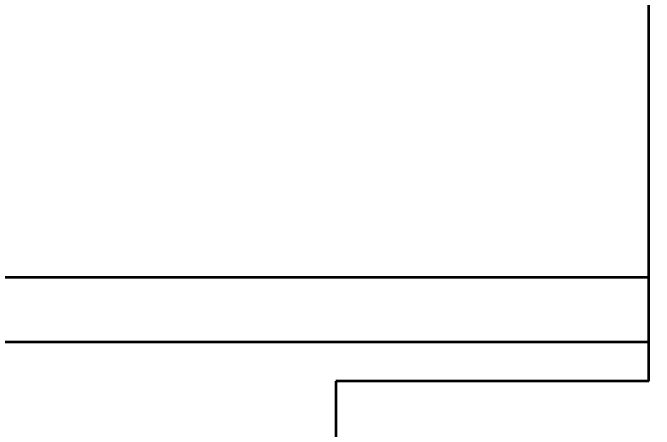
# Model space of a CAD drawing. Header units: millimetres. Extents: x 0 to 420, y 0 to 297.
# Drawn here: x 291.86 to 297.02, y 177.32 to 180.67 of the extents above; entities that cross this region are included whole.
import ezdxf

# ---------------------------------------------------------------- set-up
doc = ezdxf.new("R2010")
doc.units = ezdxf.units.MM
doc.layers.add('尺寸线层', color=150, linetype='Continuous')
doc.styles.add('SLDTEXTSTYLE2', font='TXT', dxfattribs={"width": 0.7})
doc.dimstyles.new('SLDDIMSTYLE0', dxfattribs={"dimtxt": 3.5, "dimasz": 3.302, "dimexe": 0, "dimexo": 0.0625, "dimgap": 0.875, "dimtad": 1, "dimdec": 1, "dimlfac": 100, "dimrnd": 1e-09, "dimzin": 12, "dimdsep": 46, "dimtxsty": 'SLDTEXTSTYLE2', "dimsah": 1, "dimcen": 0.09, "dimadec": 0, "dimazin": 3, "dimtfac": 1, "dimtdec": 3, "dimtofl": 0, "dimtmove": 0, "dimatfit": 3, "dimfxl": 0, "dimfrac": 2, "dimtolj": 1, "dimtzin": 12, "dimarcsym": 0})
doc.dimstyles.new('SLDDIMSTYLE2', dxfattribs={"dimtxt": 0.18, "dimasz": 3.302, "dimexe": 0, "dimexo": 0.0625, "dimgap": 0, "dimtad": 0, "dimtih": 1, "dimtoh": 1, "dimdec": 0, "dimrnd": 1e-09, "dimzin": 0, "dimdsep": 46, "dimtxsty": 'Standard', "dimsah": 1, "dimcen": 0.09, "dimadec": 0, "dimazin": 0, "dimtfac": 3.302, "dimtdec": 0, "dimtofl": 0, "dimtmove": 0, "dimatfit": 3, "dimfxl": 0, "dimfrac": 2, "dimtolj": 1, "dimtzin": 0, "dimarcsym": 0})

# ---------------------------------------------------------------- blocks, each defined once
blk = doc.blocks.new('_D')
at = {"layer": '尺寸线层'}
for p, q in [((291.9431, 202.6412), (364.6876, 202.6412)), ((363.6876, 202.6412), (363.6876, 128.5802)), ((326.1167, 128.5802), (364.6876, 128.5802))]:
    blk.add_line(p, q, dxfattribs=at)
for points in [[(363.6876, 202.6412), (363.1796, 199.3392), (364.1956, 199.3392)], [(363.6876, 128.5802), (364.1956, 131.8822), (363.1796, 131.8822)]]:
    blk.add_solid(points, dxfattribs=at)
at = {"layer": '尺寸线层', "insert": (359.1758, 158.5376), "char_height": 3.5, "attachment_point": 1, "rotation": 90, "style": 'SLDTEXTSTYLE2'}
blk.add_mtext('7406.11', dxfattribs=at)
blk = doc.blocks.new('_D_6')
at = {"layer": '尺寸线层'}
for p, q in [((91.2154, 164.9172), (91.2154, 234.1922)), ((321.3154, 165.1871), (321.3154, 234.1922)), ((321.3154, 233.1922), (91.2154, 233.1922))]:
    blk.add_line(p, q, dxfattribs=at)
for points in [[(91.2154, 233.1922), (94.5174, 232.6842), (94.5174, 233.7002)], [(321.3154, 233.1922), (318.0134, 233.7002), (318.0134, 232.6842)]]:
    blk.add_solid(points, dxfattribs=at)
at = {"layer": '尺寸线层', "insert": (205.1726, 237.704), "char_height": 3.5, "attachment_point": 1, "style": 'SLDTEXTSTYLE2'}
blk.add_mtext('23010', dxfattribs=at)
blk = doc.blocks.new('_D_7')
at = {"layer": '尺寸线层'}
for p, q in [((70.597, 160.4022), (70.597, 246.1922)), ((332.8156, 175.1167), (332.8156, 246.1922)), ((332.8156, 245.1922), (70.597, 245.1922))]:
    blk.add_line(p, q, dxfattribs=at)
for points in [[(70.597, 245.1922), (73.899, 244.6842), (73.899, 245.7002)], [(332.8156, 245.1922), (329.5136, 245.7002), (329.5136, 244.6842)]]:
    blk.add_solid(points, dxfattribs=at)
at = {"layer": '尺寸线层', "insert": (202.8758, 249.704), "char_height": 3.5, "attachment_point": 1, "style": 'SLDTEXTSTYLE2'}
blk.add_mtext('26221.85', dxfattribs=at)

msp = doc.modelspace()

# ---------------------------------------------------------------- linework, layer by layer
at = {"color": 7, "linetype": 'Continuous', "lineweight": 35}
for p, q in [((296.9768, 178.5422), (296.9768, 194.5502)), ((296.9768, 178.5422), (283.7651, 178.5422)), ((296.9768, 178.0202), (296.9768, 178.5422)), ((296.9768, 178.0202), (277.9795, 178.0202)), ((296.9768, 177.7082), (296.9768, 178.0202)), ((296.9768, 177.7082), (294.4599, 177.7082)), ((294.4599, 177.7082), (294.4599, 176.8807))]:
    msp.add_line(p, q, dxfattribs=at)

# ---------------------------------------------------------------- dimensions: what is measured, and where the dimension line sits
at = {"layer": '尺寸线层'}
for base, p1, p2, angle, picture, middle in [((70.597, 245.1922), (332.8156, 175.1167), (70.597, 160.4022), 0, '_D_7', (209.0129, 245.1922)), ((91.2154, 233.1922), (321.3154, 165.1871), (91.2154, 164.9172), 0, '_D_6', (209.0129, 233.1922)), ((363.6876, 128.5802), (291.9431, 202.6412), (326.1167, 128.5802), 90, '_D', (363.6876, 163.9067))]:
    dim = msp.add_linear_dim(base=base, p1=p1, p2=p2, angle=angle, dimstyle='SLDDIMSTYLE0', dxfattribs=at)
    dim.commit()
    dim.dimension.update_dxf_attribs({"geometry": picture, "text_midpoint": middle, "dimtype": 160})

# ---------------------------------------------------------------- leaders
msp.add_leader([(282.987, 163.0988), (295.7585, 207.7449)], dimstyle='SLDDIMSTYLE2', dxfattribs=at)

doc.saveas('drawing.dxf')
